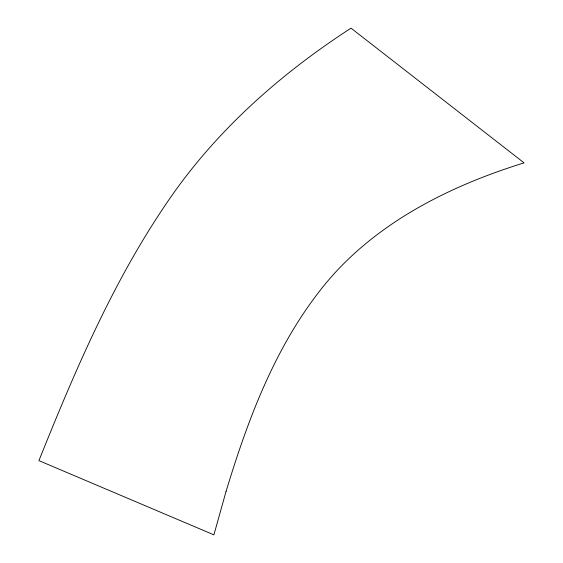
<?xml version="1.0" encoding="UTF-8"?>
<svg xmlns="http://www.w3.org/2000/svg" width="563" height="563" viewBox="0 0 563 563"><rect width="100%" height="100%" fill="white"/><g stroke="black" fill="none" stroke-linecap="round" stroke-linejoin="round"><path stroke-width="0.84" d="M226.044 491.457L213.898 534.85L38.924 460.633C75.083 370.482 113.536 280.17 168.879 199.844C216.509 130.363 280.62 73.746 351.031 28.15L524.076 162.869C446.705 186.846 370.412 225.51 319.875 290.747C273.935 349.616 247.523 420.702 226.044 491.457"/></g></svg>
